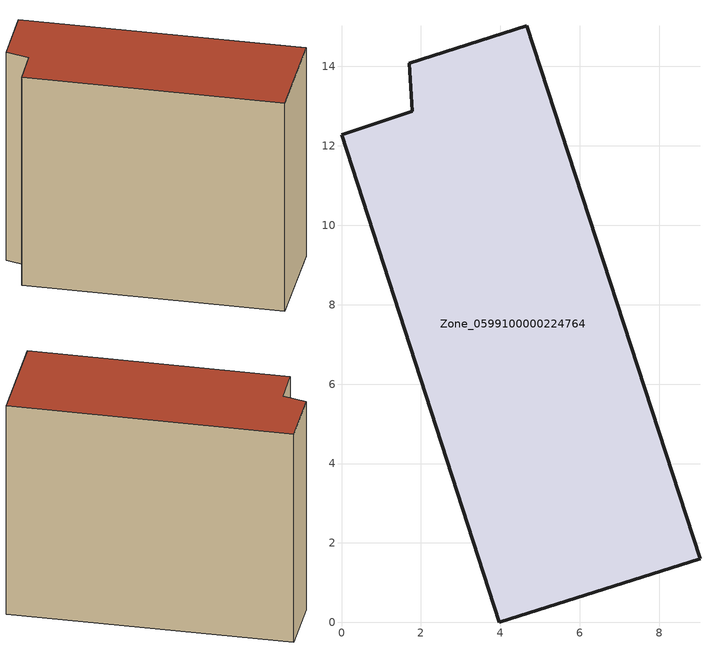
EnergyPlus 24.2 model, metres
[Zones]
Zone_0599100000224764
 floor ground (C_G): 1.71,14.08 4.67,15.03 9.03,1.6 3.97,0 0,12.28 1.78,12.88 z0
 wall outside (C_F): 0,12.28 3.97,0 9.03,1.6 4.67,15.03 1.71,14.08 1.78,12.88 0,12.28 z0:11.69
 roof outside (C_R): 4.67,15.03 1.71,14.08 1.78,12.88 0,12.28 3.97,0 9.03,1.6 z11.69
[BUILDING]
Pand.0599100000224764: North Axis=0; Terrain=City; Loads Convergence Tolerance Value=0.04; Temperature Convergence Tolerance Value=0.4; Solar Distribution=FullExterior; Maximum Number of Warmup Days=25; Minimum Number of Warmup Days=1
[Site:Location]
Rotterdam.The.Hague.AP_ZH_NLD Design_Conditions: Latitude=51.96; Longitude=4.45; Time Zone=1; Elevation=-4.5
[SITE:GROUNDTEMPERATURE:BUILDINGSURFACE]
18, 18, 18, 18, 18, 18, 18, 18, 18, 18, 18, 18
[MATERIAL] Thermal Absorptance=0.9; Solar Absorptance=0.7; Visible Absorptance=0.7
Name | Roughness | Thickness | Conductivity | Density | Specific Heat
G.TI.1946 | MediumSmooth | 0.15 | 1 | 540 | 1210
F.TI.1946 | Rough | 0.3 | 0.857143 | 1920 | 840
R.TI.1946 | MediumRough | 0.2 | 0.1 | 1500 | 1000
[CONSTRUCTION]
C_G: G.TI.1946
C_F: F.TI.1946
C_R: R.TI.1946
[ZONE]
Zone_0599100000224764: Type=1; Multiplier=1; Ceiling Height=Autocalculate; Volume=Autocalculate; Floor Area=autocalculate; Part of Total Floor Area=Yes
[ZONEINFILTRATION:DESIGNFLOWRATE]
Infil_Zone_0599100000224764: Zone or ZoneList or Space or SpaceList=Zone_0599100000224764; Schedule=AlwaysOn; Design Flow Rate Calculation Method=Flow/Area; Flow Rate per Floor Area=0.003; Constant Term Coefficient=1; Temperature Term Coefficient=0; Velocity Term Coefficient=0; Velocity Squared Term Coefficient=0
[HVACTEMPLATE:ZONE:IDEALLOADSAIRSYSTEM]
Zone_0599100000224764: Maximum Heating Supply Air Temperature=50; Minimum Cooling Supply Air Temperature=13; Maximum Heating Supply Air Humidity Ratio=0.0156; Minimum Cooling Supply Air Humidity Ratio=0.0077; Heating Limit=NoLimit; Cooling Limit=NoLimit; Dehumidification Control Type=ConstantSensibleHeatRatio; Cooling Sensible Heat Ratio=0.7; Dehumidification Setpoint=60; Humidification Control Type=None; Humidification Setpoint=30; Outdoor Air Method=None; Outdoor Air Flow Rate per Person=0.00944; Outdoor Air Flow Rate per Zone Floor Area=0; Outdoor Air Flow Rate per Zone=0; Demand Controlled Ventilation Type=None; Outdoor Air Economizer Type=NoEconomizer; Heat Recovery Type=None; Sensible Heat Recovery Effectiveness=0.7; Latent Heat Recovery Effectiveness=0.65
[ZONECONTROL:THERMOSTAT]
ThermostatControl_Zone_0599100000224764: Zone or ZoneList=Zone_0599100000224764; Control Type Schedule=DualSetpointControlType; Control 1=Thermostat_Zone_0599100000224764; Temperature Difference Between Cutout And Setpoint=0
[THERMOSTATSETPOINT:DUALSETPOINT]
Thermostat_Zone_0599100000224764: Heating Setpoint Temperature Schedule=HeatingSetpoint_Zone_0599100000224764; Cooling Setpoint Temperature Schedule=CoolingSetpoint_Zone_0599100000224764
[SCHEDULE:COMPACT]
HeatingSetpoint_Zone_0599100000224764: Through: 12/31, For: AllDays, Until: 24:00, 21
CoolingSetpoint_Zone_0599100000224764: Through: 12/31, For: AllDays, Until: 24:00, 24
DualSetpointControlType: Through: 12/31, For: AllDays, Until: 24:00, 4
AlwaysOn: Through: 12/31, For: AllDays, Until: 24:00, 1
